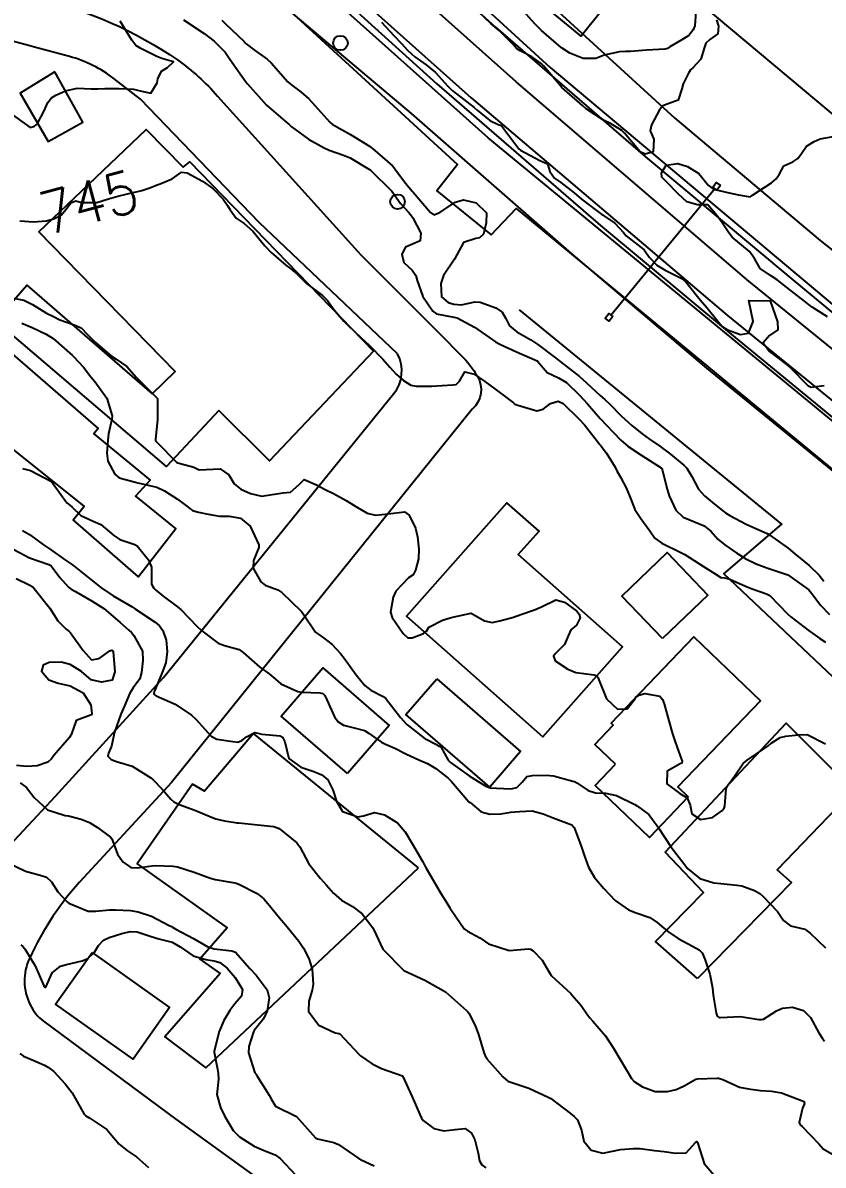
# Model space of a CAD drawing. Header units: metres. Extents: x 307586 to 320046, y 7427249 to 7434250.
# Drawn here: x 317118.5 to 317194.5, y 7432184 to 7432292.5 of the extents above; entities that cross this region are included whole.
import ezdxf
from ezdxf.enums import TextEntityAlignment as Align

# ---------------------------------------------------------------- set-up
doc = ezdxf.new("R2010")
doc.units = ezdxf.units.M
doc.header["$MEASUREMENT"] = 0
doc.linetypes.add('CONTINUO', pattern=[0])
for name, color, linetype in [('Cotas', 45, 'Continuous'), ('Curvas de Nivel 1m', 11, 'Continuous'), ('Curvas de Nivel 5m', 15, 'Continuous'), ('Divisa', 42, 'FENCELINE2'), ('Edificações', 30, 'Continuous'), ('Estações', 252, 'Continuous'), ('Linha Férrea', 20, 'Continuous'), ('PLATAFORMA', 45, 'Continuous'), ('Portico', 45, 'Continuous'), ('Postes', 20, 'Continuous'), ('Vias Primárias', 230, 'Continuous'), ('Vias Secundárias', 230, 'Continuous')]:
    doc.layers.add(name, color=color, linetype=linetype)
doc.styles.add('Style-STANDARD', font='STANDARD.shx')
doc.linetypes.add('FENCELINE2', pattern='A,0.25,-0.1,[132,ltypeshp.shx,S=0.1,R=0,X=-0.1,Y=0],-0.1,1', length=1.45)

msp = doc.modelspace()

# ---------------------------------------------------------------- linework, layer by layer
at = {"layer": 'Curvas de Nivel 1m', "flags": 128}
for points, elevation in [([(317184.32, 7432292.78), (317184.53, 7432292.19), (317184.44, 7432291.46), (317183.7, 7432290.93), (317183.32, 7432290.58), (317183.18, 7432290.21), (317182.83, 7432289.06), (317182.08, 7432288.22), (317181.86, 7432288.03), (317181.67, 7432287.72), (317181.16, 7432286.72), (317181.04, 7432286.23), (317180.69, 7432285.17), (317179.63, 7432284.77), (317179.24, 7432284.63), (317178.92, 7432284.25), (317178.15, 7432282.81), (317178.03, 7432282.26), (317178.39, 7432281.46), (317178.32, 7432280.26), (317177.57, 7432280.02), (317177.07, 7432280.27), (317175.6, 7432282.03), (317175.35, 7432282.29), (317174.26, 7432282.96), (317173.61, 7432283.27), (317171.97, 7432284.34), (317171.63, 7432284.62), (317169.64, 7432286.36), (317167.95, 7432288.39), (317167.82, 7432288.53), (317167.68, 7432288.65), (317166.8, 7432289.28), (317165.69, 7432289.84), (317165.34, 7432290.07), (317165.07, 7432290.42), (317163.71, 7432291.78), (317162.92, 7432292.45), (317161.73, 7432293.54)], 742), ([(317182.36, 7432293.59), (317182.27, 7432292.21), (317182.1, 7432291.83), (317181.71, 7432291.31), (317181.04, 7432290.89), (317179.9, 7432290.24), (317179.79, 7432290.15), (317179.69, 7432290.07), (317179.44, 7432290), (317177.69, 7432289.9), (317176.17, 7432289.8), (317175.69, 7432289.77), (317175.13, 7432289.74), (317173.68, 7432289.43), (317172.88, 7432289.12), (317171.68, 7432289.11), (317170.39, 7432289.64), (317169.69, 7432290.09), (317169.54, 7432290.21), (317169.37, 7432290.36), (317167.71, 7432291.79), (317167.09, 7432292.4), (317165.74, 7432293.91)], 743), ([(317117.6, 7432283.7), (317118.6, 7432282.97), (317119.19, 7432282.57), (317119.59, 7432282.69), (317119.74, 7432282.81), (317119.87, 7432282.96), (317120.47, 7432284.1), (317120.86, 7432284.95), (317121.19, 7432285.38), (317121.63, 7432285.63), (317122.53, 7432286.04), (317123.64, 7432286.29), (317124.98, 7432286.25), (317125.64, 7432286.24), (317126.26, 7432286.26), (317127.64, 7432286.28), (317129, 7432286.21), (317129.63, 7432286.04), (317130.64, 7432285.82), (317131.23, 7432286.82), (317131.29, 7432287.18), (317131.66, 7432287.93), (317132.2, 7432288.28), (317132.78, 7432288.81), (317131.68, 7432289.11), (317131.19, 7432289.31), (317129.69, 7432290.08), (317129.21, 7432290.37), (317128.82, 7432290.85), (317127.72, 7432292.68)], 744), ([(317133.72, 7432292.8), (317135.7, 7432291.49), (317136.65, 7432290.76), (317137.68, 7432289.71), (317138.08, 7432289.14), (317138.36, 7432288.74), (317139.65, 7432286.92), (317139.8, 7432286.72), (317141.62, 7432284.7), (317143.61, 7432282.99), (317143.77, 7432282.84), (317143.94, 7432282.67), (317145.59, 7432281.47), (317147.09, 7432280.63), (317147.57, 7432280.42), (317148.91, 7432279.95), (317149.56, 7432279.68), (317151.4, 7432278.58), (317151.55, 7432278.45), (317153.49, 7432276.56), (317153.52, 7432276.52), (317154.33, 7432275.36), (317155.09, 7432274.54), (317155.28, 7432274.32), (317155.5, 7432274), (317156.25, 7432272.52), (317156.19, 7432271.8), (317155.47, 7432271.48), (317154.81, 7432271.2), (317154.46, 7432270.54), (317154.66, 7432269.76), (317155.44, 7432269.03), (317155.79, 7432268.53), (317155.9, 7432268.05), (317156.46, 7432266.52), (317157.39, 7432265.12), (317157.76, 7432264.88), (317159.38, 7432264.56), (317159.71, 7432264.48), (317161.37, 7432263.62), (317163.02, 7432262.44), (317163.36, 7432262.21), (317163.82, 7432261.97), (317165.35, 7432261.27), (317167.3, 7432260.42), (317167.33, 7432260.41), (317167.35, 7432260.39), (317168.24, 7432259.29), (317169.32, 7432258.8), (317170.09, 7432258.35), (317171.3, 7432257.18), (317172.08, 7432256.33), (317173.27, 7432254.94), (317173.87, 7432254.31), (317174.56, 7432253.6), (317175.25, 7432252.87), (317175.94, 7432252.28), (317177.23, 7432251.42), (317179.09, 7432250.24), (317179.15, 7432250.18), (317179.21, 7432249.97), (317179.63, 7432248.24), (317179.84, 7432247.58), (317180.48, 7432246.23), (317181.16, 7432245.57), (317182.25, 7432245.12), (317183.15, 7432244.75), (317183.81, 7432244.19), (317184.45, 7432243.49), (317185.13, 7432242.94), (317186.26, 7432242.16), (317187.11, 7432241.62), (317188.1, 7432241.14), (317189.1, 7432240.76), (317191.09, 7432240.1), (317193.08, 7432238.68), (317193.36, 7432238.36), (317193.56, 7432238.07), (317194.2, 7432237.2), (317195.06, 7432236.31)], 744), ([(317137.38, 7432292.75), (317137.72, 7432292.41), (317139.48, 7432290.72), (317139.58, 7432290.61), (317139.69, 7432290.51), (317140.47, 7432289.92), (317141.68, 7432289.06), (317142.07, 7432288.7), (317143.65, 7432286.89), (317143.88, 7432286.68), (317144.9, 7432285.93), (317145.63, 7432285.29), (317146.23, 7432284.64), (317147.61, 7432283.09), (317147.85, 7432282.87), (317148.28, 7432282.62), (317149.59, 7432281.91), (317151.38, 7432280.78), (317151.57, 7432280.65), (317151.67, 7432280.58), (317153.56, 7432278.92), (317153.74, 7432278.74), (317153.87, 7432278.56), (317154.83, 7432277.24), (317155.44, 7432276.53), (317155.48, 7432276.49), (317155.52, 7432276.44), (317157.17, 7432274.51), (317157.5, 7432274.29), (317158.05, 7432274.5), (317159.51, 7432275.48), (317160.3, 7432275.69), (317161.51, 7432275.43), (317162.48, 7432274.45), (317162.45, 7432273.5), (317162.2, 7432272.45), (317161.83, 7432272.1), (317161.48, 7432272.03), (317160.31, 7432271.64), (317159.68, 7432270.48), (317159.45, 7432270.05), (317158.41, 7432268.5), (317158.17, 7432267.75), (317158.22, 7432266.5), (317158.86, 7432265.95), (317159.4, 7432265.79), (317160.13, 7432265.73), (317161.4, 7432266), (317161.88, 7432265.98), (317163.39, 7432265.43), (317163.98, 7432265.03), (317164.34, 7432264.43), (317164.68, 7432263.73), (317165.37, 7432263.16), (317166.69, 7432262.4), (317167.36, 7432261.95), (317168.92, 7432260.79), (317169.33, 7432260.46), (317169.48, 7432260.36), (317171.32, 7432258.93), (317171.99, 7432258.33), (317173.3, 7432257.12), (317173.74, 7432256.75), (317174.19, 7432256.31), (317175.28, 7432255.2), (317176.29, 7432254.28), (317177.26, 7432253.49), (317177.96, 7432252.97), (317179.05, 7432252.24), (317179.24, 7432252.1), (317179.8, 7432251.67), (317181.22, 7432250.51), (317181.5, 7432250.22), (317181.99, 7432249.43), (317182.62, 7432248.21), (317183.19, 7432247.6), (317183.95, 7432246.96), (317184.92, 7432246.17), (317185.17, 7432245.99), (317185.6, 7432245.73), (317187.15, 7432244.91), (317188.92, 7432244.12), (317189.07, 7432244.05), (317189.14, 7432244.01), (317189.4, 7432243.86), (317191.13, 7432242.61), (317191.77, 7432242.09), (317193.11, 7432240.99), (317194.06, 7432240.07), (317194.53, 7432239.5)], 743), ([(317152.52, 7432292.57), (317153.7, 7432291.3), (317154.43, 7432290.55), (317155.02, 7432289.87), (317155.68, 7432289.28), (317156.77, 7432288.52), (317157.66, 7432287.79), (317158.84, 7432286.49), (317159.23, 7432286.08), (317159.64, 7432285.78), (317161.34, 7432284.46), (317161.62, 7432284.22), (317162.81, 7432283.24), (317163.61, 7432282.85), (317163.92, 7432282.75), (317164.14, 7432282.43), (317165.57, 7432280.54), (317165.72, 7432280.41), (317167.56, 7432279.44), (317168.29, 7432279.11), (317168.5, 7432278.38), (317168.95, 7432277.77), (317169.54, 7432277.35), (317170.82, 7432276.35), (317171.52, 7432275.77), (317173.43, 7432274.32), (317173.5, 7432274.27), (317174.68, 7432273.49), (317175.49, 7432272.59), (317175.76, 7432272.29), (317177.46, 7432270.94), (317177.94, 7432270.26), (317178.67, 7432269.48), (317179.44, 7432269.01), (317181.05, 7432268.22), (317181.43, 7432267.91), (317182.79, 7432266.21), (317183.4, 7432265.49), (317184.45, 7432264.18), (317184.88, 7432263.68), (317185.37, 7432263.36), (317186.61, 7432262.91), (317187.37, 7432263.05), (317187.8, 7432264.14), (317187.41, 7432266.15), (317189.41, 7432266.12), (317190.12, 7432264.11), (317190.14, 7432263.35), (317189.37, 7432262.83), (317188.76, 7432262.13), (317189.35, 7432261.31), (317190.95, 7432260.1), (317191.33, 7432259.77), (317193.01, 7432258.08), (317193.31, 7432257.92), (317194.56, 7432258.06)], 742), ([(317194.86, 7432264.59), (317193.4, 7432265.52), (317192.68, 7432266.09), (317191.42, 7432267.07), (317190.09, 7432268.11), (317189.44, 7432268.52), (317188.48, 7432269.17), (317187.92, 7432270.14), (317187.46, 7432270.8), (317185.82, 7432272.17), (317185.49, 7432272.57), (317184.85, 7432273.53), (317184.38, 7432274.19), (317183.52, 7432275.21), (317182.51, 7432275.22), (317181.52, 7432275.51), (317180.71, 7432276.23), (317179.55, 7432277.45), (317179.15, 7432277.85), (317179.12, 7432278.25), (317179.56, 7432278.98), (317180.65, 7432279.15), (317181.56, 7432278.87), (317182.66, 7432278.21), (317183.54, 7432277.1), (317184.05, 7432276.7), (317185.53, 7432276.35), (317186.41, 7432276.16), (317187.53, 7432276), (317187.63, 7432276.05), (317187.74, 7432276.15), (317189.54, 7432277.3), (317189.98, 7432277.68), (317190.26, 7432278.11), (317190.73, 7432278.93), (317191.56, 7432279.3), (317192.05, 7432279.61), (317192.4, 7432280.09), (317192.88, 7432280.79), (317193.59, 7432281.25), (317194.18, 7432281.48), (317195.6, 7432281.74)], 742), ([(317117.4, 7432266.4), (317118.58, 7432266.16), (317119.39, 7432265.76), (317120.72, 7432264.95), (317121.38, 7432264.61), (317121.99, 7432264.32), (317123.37, 7432263.84), (317124.02, 7432263.56), (317124.63, 7432262.9), (317125.35, 7432262.17), (317126.91, 7432260.87), (317127.33, 7432260.57), (317128.34, 7432259.88), (317129.27, 7432258.84), (317129.31, 7432258.79), (317131.28, 7432256.82), (317131.26, 7432254.82), (317131.08, 7432252.98), (317131.09, 7432252.82), (317131.24, 7432252.65), (317133.08, 7432250.8), (317133.21, 7432250.73), (317134.73, 7432250.3), (317135.21, 7432250.07), (317135.88, 7432250.09), (317137.21, 7432250.14), (317138.03, 7432249.57), (317138.53, 7432248.73), (317139.19, 7432248.23), (317140.08, 7432247.81), (317141.18, 7432247.57), (317142.16, 7432247.71), (317143.18, 7432247.87), (317143.9, 7432247.95), (317144.72, 7432248.66), (317145.2, 7432249.15), (317146.37, 7432248.64), (317147.19, 7432248.19), (317147.98, 7432247.81), (317149.17, 7432247.16), (317150.09, 7432246.59), (317151.16, 7432245.94), (317151.96, 7432245.76), (317153.16, 7432245.89), (317154.71, 7432246.08), (317155.16, 7432245.77), (317155.75, 7432244.52), (317155.96, 7432243.7), (317156.08, 7432242.52), (317156.03, 7432241.6), (317155.75, 7432240.52), (317155.52, 7432240.09), (317155.09, 7432239.82), (317153.89, 7432238.55), (317153.64, 7432237.98), (317153.39, 7432236.55), (317153.53, 7432236.05), (317154.59, 7432234.53), (317155.02, 7432234.12), (317155.45, 7432234.1), (317156.53, 7432234.51), (317156.79, 7432234.75), (317157.03, 7432235.13), (317158.31, 7432235.77), (317159.04, 7432236.01), (317159.42, 7432236.1), (317161.04, 7432236.46), (317162.3, 7432235.71), (317163.03, 7432235.57), (317163.75, 7432235.71), (317165.05, 7432236.07), (317165.3, 7432236.15), (317165.95, 7432236.4), (317166.78, 7432236.67), (317167.06, 7432236.76), (317167.73, 7432237.05), (317169.07, 7432237.71), (317169.91, 7432237.51), (317171.06, 7432236.65), (317171.29, 7432236.34), (317171.38, 7432236), (317171.04, 7432235.3), (317170.5, 7432234.88), (317170.29, 7432234.35), (317169.9, 7432233.46), (317169.01, 7432232.6), (317168.86, 7432232.36), (317169, 7432231.91), (317170.21, 7432231.12), (317170.98, 7432230.83), (317172.71, 7432230.58), (317172.98, 7432230.51), (317173.11, 7432230.31), (317173.17, 7432230.11), (317173.9, 7432228.3), (317174.94, 7432227.33), (317175.84, 7432227.38), (317176.57, 7432228.27), (317176.71, 7432228.51), (317176.96, 7432228.66), (317177.53, 7432228.83), (317178.96, 7432228.57), (317179.21, 7432228.24), (317179.35, 7432227.83), (317179.79, 7432226.23), (317180.15, 7432224.99), (317180.4, 7432224.22), (317180.89, 7432222.91), (317181.08, 7432222.41), (317181.05, 7432222.22), (317180.94, 7432222.16), (317180.88, 7432222.15), (317179.66, 7432221.44), (317179.62, 7432220.23), (317180.84, 7432219.34), (317181.55, 7432218.92), (317181.83, 7432218.21), (317182, 7432217.38), (317182.82, 7432216.85), (317183.94, 7432217.06), (317184.83, 7432217.68), (317185.07, 7432217.93), (317185.11, 7432218.17), (317185.24, 7432219.78), (317185.42, 7432220.16), (317186.04, 7432220.98), (317186.82, 7432222.15), (317186.85, 7432222.18), (317186.88, 7432222.21), (317187.24, 7432222.5), (317188.9, 7432223.62), (317189.19, 7432223.83), (317189.52, 7432224.11), (317190.37, 7432224.65), (317190.91, 7432224.77), (317192.09, 7432224.91), (317192.92, 7432224.93), (317194.67, 7432224.05)], 746), ([(317118.39, 7432263.99), (317119.37, 7432263.57), (317120.7, 7432262.95), (317121.36, 7432262.52), (317123.21, 7432260.92), (317123.33, 7432260.8), (317124.23, 7432259.82), (317124.95, 7432258.9), (317125.31, 7432258.44), (317126.45, 7432256.88), (317126.95, 7432255.19), (317126.93, 7432254.87), (317126.63, 7432253.49), (317126.54, 7432252.88), (317126.45, 7432251.65), (317126.56, 7432250.88), (317127.2, 7432249.65), (317127.64, 7432249.31), (317129.19, 7432248.88), (317129.4, 7432248.84), (317131.19, 7432248.4), (317131.92, 7432248.07), (317133.17, 7432247.27), (317133.8, 7432246.79), (317134.59, 7432246.21), (317135.16, 7432246.03), (317136.06, 7432245.85), (317137.15, 7432245.67), (317138.07, 7432245.65), (317139.15, 7432245.46), (317140.07, 7432244.71), (317140.9, 7432242.93), (317140.9, 7432242.7), (317140.37, 7432241.44), (317140.34, 7432240.71), (317141.08, 7432239.42), (317141.5, 7432239.12), (317142.68, 7432238.68), (317143.07, 7432238.4), (317144.91, 7432236.65), (317145.04, 7432236.48), (317146.27, 7432234.64), (317147.02, 7432234.1), (317147.86, 7432233.46), (317148.65, 7432232.61), (317149, 7432232.17), (317150.13, 7432230.59), (317150.96, 7432229.58), (317151.52, 7432229.14), (317152.7, 7432228.55), (317152.95, 7432228.36), (317154.33, 7432226.54), (317154.92, 7432225.87), (317156.68, 7432224.51), (317156.9, 7432224.41), (317158.15, 7432223.75), (317158.86, 7432222.48), (317158.88, 7432222.45), (317159.09, 7432222.27), (317160.86, 7432221.01), (317161.7, 7432220.45), (317162.43, 7432220.02), (317162.85, 7432219.85), (317163.44, 7432219.83), (317164.85, 7432219.77), (317165.37, 7432219.88), (317165.87, 7432220.4), (317166.32, 7432220.93), (317166.86, 7432221.04), (317168.17, 7432221.07), (317168.86, 7432220.99), (317170.69, 7432220.51), (317170.85, 7432220.46), (317171.07, 7432220.34), (317172.15, 7432219.62), (317172.84, 7432219.39), (317173.79, 7432219.35), (317174.84, 7432219.13), (317176.59, 7432218.27), (317176.83, 7432218.13), (317177.9, 7432217.33), (317178.7, 7432216.24), (317178.81, 7432216.05), (317180.01, 7432214.23), (317180.77, 7432213.25), (317181.24, 7432212.68), (317181.59, 7432212.21), (317182.75, 7432211.24), (317184.07, 7432210.85), (317184.74, 7432210.78), (317186.26, 7432210.63), (317186.74, 7432210.55), (317187.95, 7432210.13), (317188.44, 7432209.84), (317188.73, 7432209.58), (317190.12, 7432208.11), (317190.7, 7432207.26), (317191.36, 7432206.75), (317192.7, 7432206.44), (317193.22, 7432206.06), (317194.67, 7432204.66)], 747), ([(317118.44, 7432250.2), (317119.2, 7432250), (317121.19, 7432248.94), (317122.67, 7432246.92), (317122.95, 7432246.72), (317123.16, 7432246.53), (317123.98, 7432245.73), (317125.15, 7432245.19), (317125.88, 7432244.88), (317127.13, 7432243.82), (317127.7, 7432243.44), (317129.12, 7432242.97), (317129.34, 7432242.84), (317130.41, 7432241.52), (317130.7, 7432240.82), (317130.7, 7432239.2), (317130.92, 7432238.82), (317131.07, 7432238.66), (317131.8, 7432238.07), (317133.05, 7432237.16), (317133.48, 7432236.79), (317135.03, 7432235.18), (317135.46, 7432234.77), (317137.01, 7432233.61), (317137.64, 7432233.37), (317139.01, 7432233.01), (317139.41, 7432232.72), (317140.98, 7432231.33), (317141.85, 7432230.69), (317142.46, 7432230.17), (317142.96, 7432229.73), (317144.6, 7432229.01), (317144.96, 7432228.95), (317146.69, 7432228.9), (317146.95, 7432228.83), (317147.06, 7432228.73), (317147.14, 7432228.63), (317147.34, 7432228.23), (317148.08, 7432226.61), (317148.43, 7432226.12), (317148.92, 7432225.82), (317149.94, 7432225.57), (317150.91, 7432225.31), (317151.37, 7432225.03), (317152.03, 7432224.56), (317152.54, 7432224.2), (317152.9, 7432224.01), (317153.8, 7432223.64), (317154.89, 7432223.05), (317156.06, 7432222.52), (317156.88, 7432222.18), (317157.67, 7432221.7), (317158.86, 7432220.79), (317159.18, 7432220.48), (317160.83, 7432218.55), (317160.88, 7432218.5), (317160.93, 7432218.46), (317161.98, 7432217.59), (317162.82, 7432217.35), (317163.84, 7432217.41), (317164.82, 7432217.55), (317165.62, 7432217.61), (317166.83, 7432217.69), (317167.86, 7432217.41), (317168.82, 7432217.02), (317170.6, 7432216.34), (317170.81, 7432216.1), (317171.47, 7432214.33), (317171.81, 7432213.36), (317172.17, 7432212.32), (317172.75, 7432211.34), (317173.63, 7432210.3), (317174.72, 7432209.17), (317175.98, 7432208.28), (317176.71, 7432207.99), (317178.01, 7432207.55), (317178.7, 7432207.09), (317179.7, 7432206.23), (317180.68, 7432205.57), (317182.06, 7432204.82), (317182.67, 7432204.48), (317182.96, 7432204.19), (317183.23, 7432203.61), (317183.71, 7432202.18), (317183.94, 7432200.86), (317184, 7432200.18), (317184.29, 7432198.48), (317184.38, 7432198.17), (317184.59, 7432198.06), (317184.71, 7432198.05), (317186.59, 7432198.15), (317188.35, 7432197.88), (317188.59, 7432197.87), (317188.8, 7432197.91), (317189.14, 7432198.11), (317190.01, 7432198.7), (317190.6, 7432198.94), (317191.55, 7432199.03), (317192.6, 7432198.71), (317193.26, 7432198.06), (317194.04, 7432196.59), (317194.38, 7432196.05), (317194.57, 7432195.82)], 748), ([(317118.46, 7432244.3), (317119.13, 7432243.93), (317120.43, 7432242.95), (317121.12, 7432242.49), (317122.54, 7432241.48), (317123.1, 7432241.09), (317123.35, 7432240.91), (317125.08, 7432239.51), (317125.88, 7432238.88), (317127.06, 7432238.1), (317128.85, 7432237.04), (317129.04, 7432236.93), (317129.19, 7432236.84), (317131.03, 7432235.59), (317131.45, 7432235.24), (317131.77, 7432234.81), (317132.09, 7432233.88), (317132.19, 7432232.8), (317132.06, 7432231.73), (317131.7, 7432230.81), (317130.95, 7432228.99), (317130.92, 7432228.85), (317130.92, 7432228.82), (317130.95, 7432228.73), (317131.15, 7432228.61), (317132.94, 7432227.82), (317134.5, 7432226.77), (317134.92, 7432226.37), (317136.37, 7432224.76), (317136.9, 7432224.48), (317138.42, 7432224.25), (317138.9, 7432224.21), (317139.26, 7432224.36), (317139.71, 7432224.71), (317140.49, 7432225.12), (317140.91, 7432225.01), (317141.16, 7432224.95), (317142.9, 7432224.8), (317143.14, 7432224.67), (317143.34, 7432224.22), (317143.72, 7432222.66), (317144.87, 7432221.82), (317146.09, 7432221.42), (317146.86, 7432221.09), (317147.42, 7432220.62), (317147.9, 7432219.67), (317148.25, 7432218.61), (317148.82, 7432217.63), (317150.29, 7432217.1), (317150.81, 7432217.22), (317151.86, 7432217.52), (317152.81, 7432217.31), (317154.05, 7432216.54), (317154.79, 7432215.68), (317155.48, 7432214.52), (317156.45, 7432212.83), (317156.62, 7432212.51), (317156.76, 7432212.25), (317157.78, 7432210.49), (317158.12, 7432209.88), (317158.72, 7432208.95), (317159.03, 7432208.48), (317159.6, 7432207.57), (317160.39, 7432206.46), (317160.68, 7432206.24), (317161.86, 7432205.62), (317162.67, 7432205.04), (317164.66, 7432204.41), (317166.49, 7432204.57), (317166.67, 7432204.54), (317166.92, 7432204.39), (317167.79, 7432203.51), (317168.43, 7432202.36), (317168.64, 7432202.04), (317170.49, 7432200.34), (317170.61, 7432200.22), (317171.47, 7432199.2), (317172.07, 7432198.32), (317172.29, 7432198.02), (317172.59, 7432197.71), (317173.8, 7432196.3), (317174.56, 7432195.15), (317175.07, 7432194.28), (317175.86, 7432192.95), (317176.26, 7432192.27), (317176.52, 7432191.97), (317177.31, 7432191.46), (317178.5, 7432191.04), (317179.69, 7432191.04), (317180.51, 7432191.22), (317181.21, 7432191.52), (317182.37, 7432192.19), (317182.52, 7432192.24), (317184.39, 7432192.31), (317184.52, 7432192.29), (317184.93, 7432192.17), (317186.51, 7432191.45), (317187.36, 7432191.29), (317188.51, 7432191.13), (317189.56, 7432191.06), (317190.51, 7432190.91), (317192.4, 7432190.17), (317192.49, 7432190.13), (317192.62, 7432190.07), (317192.68, 7432189.88), (317192.49, 7432189.46), (317192.17, 7432188.07), (317192.27, 7432187.87), (317192.47, 7432187.71), (317194.04, 7432186.05), (317194.45, 7432185.57), (317195.51, 7432184.97)], 749), ([(317117.85, 7432239.75), (317119.07, 7432239.14), (317119.42, 7432238.96), (317121.04, 7432236.94), (317121.82, 7432235.72), (317122.61, 7432234.92), (317122.85, 7432234.74), (317123.02, 7432234.57), (317124.22, 7432232.9), (317124.99, 7432232.02), (317125.73, 7432232.14), (317126.74, 7432232.87), (317126.93, 7432232.94), (317127, 7432232.91), (317127.02, 7432232.89), (317127.04, 7432232.87), (317127.05, 7432232.82), (317127.21, 7432230.87), (317126.97, 7432230.1), (317125.95, 7432229.89), (317124.97, 7432230.13), (317124.04, 7432230.9), (317122.98, 7432231.56), (317122.11, 7432231.8), (317120.99, 7432231.76), (317120.42, 7432231.51), (317120.27, 7432230.95), (317120.96, 7432230.12), (317121.84, 7432229.8), (317122.96, 7432229.56), (317124.22, 7432228.9), (317124.94, 7432227.73), (317125.02, 7432226.89), (317125, 7432226.81), (317124.92, 7432226.76), (317123.56, 7432226.26), (317123.07, 7432224.91), (317123.02, 7432224.79), (317122.9, 7432224.63), (317121.44, 7432222.93), (317121.2, 7432222.62), (317120.87, 7432222.3), (317119.85, 7432221.96), (317118.87, 7432221.9), (317117.87, 7432221.97)], 751), ([(317118.22, 7432220.35), (317118.84, 7432219.89), (317119.55, 7432218.95), (317120.82, 7432217.77), (317122.49, 7432217.23), (317122.81, 7432217.19), (317124.01, 7432216.9), (317124.8, 7432216.58), (317125.58, 7432216.1), (317126.79, 7432215.19), (317126.93, 7432215.01), (317126.99, 7432214.87), (317127.47, 7432213.56), (317127.99, 7432212.85), (317128.75, 7432212.29), (317129.33, 7432212.26), (317130.76, 7432212.46), (317131.09, 7432212.48), (317132.76, 7432212.44), (317133.17, 7432212.37), (317134.75, 7432211.85), (317136.19, 7432211.31), (317136.74, 7432211.15), (317138.61, 7432210.85), (317138.73, 7432210.82), (317139, 7432210.72), (317140.72, 7432209.83), (317141.35, 7432209.33), (317141.91, 7432208.68), (317142.7, 7432207.7), (317143.57, 7432206.66), (317144.67, 7432205.3), (317145.13, 7432204.65), (317145.64, 7432203.66), (317145.94, 7432202.64), (317146.03, 7432201.23), (317145.96, 7432200.64), (317145.63, 7432199.61), (317145.6, 7432198.64), (317146.57, 7432197.32), (317148.14, 7432196.61), (317148.49, 7432196.53), (317148.56, 7432196.49), (317150.38, 7432194.58), (317150.54, 7432194.43), (317151.63, 7432193.65), (317152.53, 7432193.21), (317154.52, 7432192.53), (317155.45, 7432190.52), (317156.16, 7432188.83), (317156.31, 7432188.51), (317156.47, 7432188.28), (317157.48, 7432187.51), (317158.46, 7432187.28), (317159.51, 7432187.42), (317160.46, 7432187.52), (317161.07, 7432187.06), (317161.39, 7432186.45), (317161.7, 7432185.18), (317161.84, 7432184.44), (317162.04, 7432184.06), (317162.42, 7432183.78)], 751), ([(317116.91, 7432212.84), (317118.75, 7432211.94), (317120.13, 7432211.56), (317120.74, 7432211.37), (317121.21, 7432210.93), (317121.8, 7432210), (317122.71, 7432209), (317122.85, 7432208.91), (317124.7, 7432208.16), (317125.42, 7432208.16), (317126.7, 7432208.27), (317127.27, 7432208.29), (317128.7, 7432208.23), (317129.43, 7432208.1), (317130.7, 7432207.67), (317132.38, 7432206.79), (317132.58, 7432206.69), (317132.68, 7432206.64), (317133.02, 7432206.45), (317134.67, 7432205.55), (317136.04, 7432204.76), (317136.66, 7432204.59), (317138.33, 7432204.4), (317138.66, 7432204.25), (317140.04, 7432202.71), (317140.63, 7432202.08), (317141.66, 7432200.68), (317141.85, 7432199.92), (317141.68, 7432198.68), (317141.34, 7432197.93), (317140.57, 7432196.98), (317140.44, 7432196.83), (317140.38, 7432196.7), (317139.95, 7432195.31), (317139.89, 7432194.71), (317140.52, 7432192.81), (317140.57, 7432192.74), (317140.6, 7432192.7), (317140.73, 7432192.49), (317141.88, 7432190.68), (317142.09, 7432190.28), (317142.48, 7432189.63), (317144.47, 7432188.65), (317146.27, 7432186.63), (317146.44, 7432186.54), (317148, 7432186.17), (317148.44, 7432185.99), (317150.28, 7432184.73), (317150.42, 7432184.63), (317150.46, 7432184.62), (317150.55, 7432184.58), (317151.82, 7432183.96)], 752), ([(317118.29, 7432204.97), (317118.49, 7432204.8), (317118.66, 7432204.58), (317119.64, 7432202.95), (317120.48, 7432201.07), (317120.57, 7432200.94), (317120.61, 7432200.92), (317120.65, 7432200.94), (317121.26, 7432202.3), (317122.07, 7432202.92), (317122.64, 7432203.08), (317124.11, 7432203.43), (317124.65, 7432203.65), (317125.28, 7432204.26), (317125.65, 7432204.88), (317126.15, 7432205.39), (317126.67, 7432205.65), (317127.87, 7432206.04), (317128.68, 7432206.22), (317129.33, 7432206.18), (317130.67, 7432205.75), (317131.4, 7432205.53), (317132.67, 7432205.21), (317133.42, 7432204.78), (317134.65, 7432203.92), (317135.84, 7432203.57), (317136.65, 7432203.43), (317137.18, 7432203.27), (317137.89, 7432202.73), (317138.63, 7432201.86), (317139.34, 7432200.71), (317139.24, 7432200.08), (317138.6, 7432199.34), (317138.12, 7432198.73), (317137.55, 7432197.77), (317137.11, 7432196.74), (317136.65, 7432194.86), (317136.66, 7432194.75), (317136.95, 7432193.16), (317137.02, 7432192.74), (317137.05, 7432192.21), (317136.91, 7432190.74), (317137.24, 7432189.5), (317137.64, 7432188.73), (317138.45, 7432187.34), (317139.05, 7432186.71), (317140.43, 7432185.83), (317141.22, 7432185.48), (317142.43, 7432185.01), (317142.91, 7432184.67), (317144.41, 7432183.07)], 753), ([(317118.21, 7432194.64), (317118.54, 7432194.37), (317119.52, 7432193.96), (317120.53, 7432193.53), (317120.91, 7432193.32), (317121.42, 7432192.93), (317122.51, 7432191.77), (317123.16, 7432190.9), (317124.06, 7432189.31), (317124.29, 7432188.89), (317124.47, 7432188.72), (317124.85, 7432188.5), (317126.45, 7432187.41), (317126.94, 7432186.86), (317127.62, 7432186.04), (317128.43, 7432185.38), (317129.27, 7432184.83), (317130.41, 7432183.81)], 754)]:
    msp.add_lwpolyline(points, dxfattribs=dict(at, elevation=elevation))
at = {"layer": 'Curvas de Nivel 5m', "flags": 128}
for points, elevation in [([(317118.2, 7432273.7), (317119.49, 7432273.6), (317120.74, 7432273.7), (317121.49, 7432273.94), (317122.14, 7432274.29), (317122.7, 7432274.93), (317123.04, 7432275.4), (317123.51, 7432275.6), (317124.04, 7432275.44), (317125.51, 7432275.44), (317126.61, 7432275.78), (317127.51, 7432276.04), (317129.09, 7432276.42), (317129.52, 7432276.53), (317129.77, 7432276.59), (317130.53, 7432276.83), (317131.23, 7432277.12), (317131.53, 7432277.21), (317132.67, 7432277.68), (317133.55, 7432278.32), (317134.07, 7432278.27), (317135.53, 7432277.46), (317136.53, 7432276.76), (317137.51, 7432275.75), (317137.92, 7432275.16), (317138.15, 7432274.74), (317138.73, 7432273.97), (317139.49, 7432273.44), (317140.31, 7432272.71), (317141.46, 7432271.32), (317142.04, 7432270.69), (317143.44, 7432269.49), (317143.92, 7432269.16), (317144.5, 7432268.66), (317145.42, 7432267.75), (317146.93, 7432266.63), (317147.4, 7432266.15), (317148.03, 7432265.26), (317148.58, 7432264.61), (317148.96, 7432264.19), (317149.37, 7432263.76), (317150.59, 7432262.59), (317151.35, 7432261.89), (317152.67, 7432260.57), (317153.33, 7432259.8), (317153.93, 7432259.16), (317154.63, 7432258.54), (317155.31, 7432258.11), (317155.81, 7432258.02), (317157.31, 7432258.01), (317157.78, 7432258.03), (317159.31, 7432258.13), (317159.62, 7432258.16), (317159.94, 7432258.47), (317160.43, 7432259.36), (317161.32, 7432259.16), (317162.33, 7432258.45), (317163.3, 7432257.74), (317165.05, 7432256.41), (317165.18, 7432256.31), (317165.28, 7432256.27), (317165.48, 7432256.21), (317167.28, 7432255.66), (317167.86, 7432255.81), (317168.58, 7432256.37), (317169.3, 7432256.58), (317169.76, 7432256.36), (317171.27, 7432254.91), (317171.79, 7432254.33), (317173.24, 7432252.48), (317173.32, 7432252.39), (317173.38, 7432252.32), (317173.89, 7432251.65), (317174.71, 7432250.3), (317174.87, 7432249.96), (317175.2, 7432249.37), (317175.78, 7432248.28), (317176.2, 7432247.27), (317176.58, 7432246.28), (317177.16, 7432245.44), (317177.99, 7432244.26), (317178.46, 7432243.57), (317179.13, 7432243.09), (317180.95, 7432242.22), (317181.12, 7432242.13), (317181.33, 7432242.01), (317183.1, 7432240.87), (317184.19, 7432240.18), (317184.75, 7432239.83), (317185.09, 7432239.79), (317185.58, 7432239.68), (317187.08, 7432239.01), (317187.7, 7432238.76), (317189.07, 7432238.29), (317189.39, 7432238.12), (317191.06, 7432236.4), (317191.38, 7432236.1), (317193.03, 7432234.85), (317194.13, 7432234.06), (317194.68, 7432233.71)], 745), ([(317117.56, 7432242.54), (317119.1, 7432241.71), (317120.95, 7432241.08), (317121.09, 7432241.02), (317121.18, 7432240.94), (317121.98, 7432239.83), (317122.83, 7432238.91), (317123.07, 7432238.73), (317123.47, 7432238.5), (317125.05, 7432237.6), (317126.17, 7432236.88), (317127.04, 7432236.17), (317127.72, 7432235.55), (317128.54, 7432234.85), (317128.79, 7432234.61), (317129.02, 7432234.34), (317129.84, 7432232.83), (317129.86, 7432231.96), (317129.74, 7432230.83), (317129.58, 7432230.22), (317128.96, 7432229.36), (317128.64, 7432228.84), (317128.13, 7432227.66), (317127.79, 7432226.86), (317127.19, 7432225.15), (317127.12, 7432224.87), (317126.89, 7432223.81), (317126.62, 7432223.14), (317126.55, 7432222.87), (317126.88, 7432222.56), (317127.36, 7432222.38), (317128.87, 7432221.92), (317130.63, 7432220.82), (317130.85, 7432220.61), (317131.73, 7432219.69), (317132.53, 7432218.79), (317132.83, 7432218.53), (317133.33, 7432218.28), (317134.82, 7432217.73), (317136.55, 7432217.01), (317136.81, 7432216.92), (317137.61, 7432216.74), (317138.65, 7432216.57), (317138.8, 7432216.55), (317138.99, 7432216.53), (317140.8, 7432216.35), (317142.31, 7432216.19), (317142.8, 7432215.99), (317144.5, 7432214.65), (317144.78, 7432214.27), (317145.64, 7432212.64), (317146.74, 7432211.24), (317147.3, 7432210.62), (317147.98, 7432209.86), (317148.72, 7432209.2), (317149.76, 7432208.59), (317150.7, 7432207.9), (317151.7, 7432206.56), (317152.02, 7432205.91), (317152.66, 7432204.55), (317154.64, 7432202.53), (317156.63, 7432201.6), (317158.61, 7432200.48), (317160.6, 7432198.71), (317160.72, 7432198.58), (317160.81, 7432198.46), (317161.42, 7432197.29), (317161.73, 7432196.44), (317162.25, 7432194.73), (317162.36, 7432194.43), (317162.42, 7432194.31), (317162.54, 7432194.14), (317164.05, 7432192.41), (317164.52, 7432192.01), (317165.09, 7432191.83), (317166.51, 7432191.35), (317168.35, 7432190.5), (317168.49, 7432190.43), (317168.6, 7432190.36), (317170.48, 7432188.93), (317170.81, 7432188.66), (317171.14, 7432188.33), (317171.51, 7432187.37), (317171.73, 7432186.32), (317172.44, 7432185.46), (317173.55, 7432185.18), (317174.44, 7432185.36), (317175.22, 7432185.51), (317176.44, 7432185.63), (317177.09, 7432185.61), (317178.44, 7432185.43), (317179.35, 7432185.32), (317180.44, 7432185.16), (317181.44, 7432185.2), (317182.32, 7432186.19), (317182.45, 7432186.28), (317182.53, 7432186.19), (317182.55, 7432186.09), (317183.16, 7432184.18), (317184.41, 7432182.71)], 750)]:
    msp.add_lwpolyline(points, dxfattribs=dict(at, elevation=elevation))
at = {"layer": 'Divisa'}
msp.add_lwpolyline([(317281.69, 7432149.79), (317248.95, 7432180.08), (317223.68, 7432203.64), (317185.01, 7432240.18), (317190.53, 7432244.9), (317165.62, 7432265.26)], dxfattribs=at)
at = {"layer": 'Edificações'}
for points in [[(317121.52, 7432287.85), (317118.22, 7432285.83), (317120.89, 7432281.25), (317124.18, 7432283.06)], [(317179.2, 7432234.05), (317175.34, 7432238.07), (317179.64, 7432242.2), (317183.5, 7432238.17)], [(317149.3, 7432221.21), (317143, 7432226.66), (317146.97, 7432231.25), (317153.27, 7432225.79)], [(317157.78, 7432230.2), (317165.73, 7432223.31), (317162.8, 7432219.93), (317154.85, 7432226.82)], [(317182.53, 7432201.75), (317178.54, 7432205.27), (317183.09, 7432209.91), (317179.47, 7432213.76), (317190.94, 7432226.02), (317197.34, 7432219.62), (317190.1, 7432212.09), (317191.45, 7432210.89)], [(317156.05, 7432212.28), (317140.37, 7432225.01), (317135.72, 7432219.54), (317134.59, 7432220.22), (317129.34, 7432212.65), (317137.89, 7432206.58), (317135.27, 7432203.58), (317137.22, 7432202.24), (317131.95, 7432196.21), (317135.85, 7432193.29)], [(317125.07, 7432204.22), (317132.42, 7432199.02), (317128.95, 7432194.11), (317121.59, 7432199.31)]]:
    msp.add_lwpolyline(points, close=True, dxfattribs=at)
for points in [[(317115.88, 7432264.21), (317118.86, 7432267.6), (317130.76, 7432257.28), (317132.95, 7432259.41), (317120.01, 7432272.67), (317130.19, 7432282.38), (317133.69, 7432278.79), (317134.32, 7432279.31), (317151.77, 7432261.34), (317141.9, 7432250.9), (317137.09, 7432255.7), (317132.13, 7432250.37), (317115.88, 7432264.21)], [(317115.07, 7432263.13), (317125.62, 7432254), (317125.22, 7432253.47), (317130.56, 7432249.08), (317129.19, 7432247.55), (317132.99, 7432244.47), (317129.46, 7432239.9), (317123.25, 7432245.32), (317124.3, 7432246.62), (317107.32, 7432260.2)], [(317165.51, 7432242.02), (317165.51, 7432242.02), (317167.48, 7432244.24), (317164.43, 7432246.93), (317162.47, 7432244.71), (317154.89, 7432236.15), (317167.83, 7432224.7), (317175.41, 7432233.26), (317165.51, 7432242.02)], [(317174.75, 7432222.12), (317172.79, 7432223.99), (317174.53, 7432225.82), (317174.53, 7432225.82), (317174.34, 7432226), (317182.17, 7432234.19), (317188.5, 7432228.13), (317180.67, 7432219.95), (317181.65, 7432219.01), (317177.97, 7432215.15), (317172.81, 7432220.09), (317174.75, 7432222.12)]]:
    msp.add_lwpolyline(points, dxfattribs=at)
at = {"layer": 'Estações'}
for points in [[(317168.53, 7432288.27), (317200.82, 7432261.18), (317204.75, 7432265.81), (317202.51, 7432267.77), (317204.61, 7432270.43), (317200.26, 7432273.52), (317200.82, 7432273.94), (317196.61, 7432277.45), (317199.28, 7432280.53), (317177.51, 7432298.8), (317171.47, 7432291.23), (317156.32, 7432303.71), (317159.12, 7432307.08), (317154.49, 7432311.29), (317151.97, 7432308.62), (317140.72, 7432319.16), (317142.69, 7432321.26), (317139.04, 7432324.49), (317134.69, 7432319.3)], [(317125.05, 7432310.91), (317159.73, 7432279.07), (317157.78, 7432276.56), (317162.93, 7432272.39), (317165.3, 7432274.89), (317198.77, 7432247.28), (317201.14, 7432249.93), (317162.66, 7432281.58), (317140.19, 7432301.68), (317128.07, 7432313.66)]]:
    msp.add_lwpolyline(points, close=True, dxfattribs=at)
at = {"layer": 'Linha Férrea'}
for points in [[(317434.16, 7432003.97), (317415.46, 7432029.48), (317398.83, 7432052.58), (317380.45, 7432077.53), (317368.27, 7432093.82), (317348.61, 7432118.88), (317334.6, 7432136.22), (317324.44, 7432147.55), (317311.85, 7432160.77), (317293.26, 7432178.89), (317280.01, 7432190.4), (317252.95, 7432214.03), (317225.79, 7432236.36), (317207.73, 7432251.45), (317187.24, 7432268.09), (317165.3, 7432286.89), (317141.48, 7432308.18), (317128.38, 7432321.81), (317118.12, 7432333.39), (317109.08, 7432343.67), (317093.92, 7432363.93), (317080.13, 7432382.99), (317066.96, 7432403.52)], [(317063.49, 7432401.93), (317076.07, 7432382.08), (317090.2, 7432361.16), (317099.36, 7432349.67), (317107.95, 7432338.54), (317124.28, 7432320.07), (317142.84, 7432301.66), (317161.03, 7432285.37), (317185.38, 7432264.72), (317208.03, 7432246.3)]]:
    msp.add_lwpolyline(points, dxfattribs=at)
at = {"layer": 'PLATAFORMA', "linetype": 'CONTINUO'}
for points in [[(317077.15, 7432398.7, 743.29), (317074.17, 7432397.19, 743.28), (317083.54, 7432382.8, 743.36), (317093.96, 7432367.81, 743.38), (317104.82, 7432353.48, 743.41), (317115.37, 7432340.54, 743.43), (317126.91, 7432327.53, 743.46), (317137.61, 7432316.4, 743.51), (317150.01, 7432304.22, 743.55), (317163.34, 7432292.09, 743.6), (317177.59, 7432279.78, 743.68), (317191.37, 7432268.26, 743.74), (317201.34, 7432260.01, 743.74), (317214.68, 7432249, 743.75), (317215.71, 7432250.26, 743.77), (317240.32, 7432229.66, 743.75)], [(317077.15, 7432398.7, 743.29), (317086.48, 7432384.74, 743.27), (317096.77, 7432369.94, 743.35), (317107.58, 7432355.7, 743.32), (317117.99, 7432342.92, 743.39), (317129.38, 7432330.04, 743.42), (317140.92, 7432318.13, 743.45), (317152.36, 7432306.9, 743.49), (317167.47, 7432295.28, 743.62), (317180.37, 7432283.44, 743.74), (317194.17, 7432271.83, 743.74), (317204.27, 7432263.87, 743.67), (317242.69, 7432232.56, 743.67), (317240.32, 7432229.66, 743.75)], [(317089.93, 7432359.93, 743.73), (317087.94, 7432358.44, 743.75), (317097.05, 7432344.38, 743.84), (317107.6, 7432330.74, 743.86), (317129.88, 7432306.99, 743.85), (317142.49, 7432294.75, 743.74), (317155.35, 7432283.9, 743.82), (317170.53, 7432270.6, 743.81), (317183.39, 7432259.73, 744.8), (317195.18, 7432250.1, 743.79), (317211.77, 7432236.54, 743.78), (317225.04, 7432225.68, 743.78), (317238.08, 7432215.07, 743.86), (317263, 7432193.95, 743.93), (317265.03, 7432196.28, 743.87)], [(317089.93, 7432359.93, 743.73), (317100.24, 7432346.75, 743.82), (317111.03, 7432333.74, 743.85), (317122.45, 7432320.96, 743.85), (317134.89, 7432308.14, 743.87), (317145.63, 7432297.72, 743.87), (317157.78, 7432286.71, 743.85), (317173.32, 7432273.27, 743.81), (317185.57, 7432263.07, 743.81), (317198.12, 7432252.76, 743.79), (317214.24, 7432239.5, 743.76), (317227.47, 7432228.54, 743.77), (317240.08, 7432217.99, 743.84), (317265.03, 7432196.28, 743.87)]]:
    msp.add_polyline3d(points, dxfattribs=at)
at = {"layer": 'Portico'}
for points in [[(317184.7, 7432277.05), (317184.36, 7432276.61), (317183.97, 7432276.91), (317184.31, 7432277.35)], [(317174.48, 7432264.62), (317174.14, 7432264.18), (317173.76, 7432264.47), (317174.1, 7432264.91)]]:
    msp.add_lwpolyline(points, close=True, dxfattribs=at)
msp.add_lwpolyline([(317174.29, 7432264.76), (317184.17, 7432276.76)], dxfattribs=at)
at = {"layer": 'Postes'}
for centre in [(317148.63, 7432290.59), (317154.05, 7432275.52)]:
    msp.add_circle(centre, 0.694, dxfattribs=at)
at = {"layer": 'Vias Primárias'}
for points in [[(317046.06, 7432345.14, 0.074136), (317043.08, 7432343.95), (317036.83, 7432336.77), (317024.26, 7432323.81), (317002.28, 7432302.85, 0.058368), (317000.32, 7432300.49, 0.228924), (316999.59, 7432294.72, 0.118803), (317001.39, 7432291.87), (317023.98, 7432274.76), (317047.2, 7432256.66), (317046.57, 7432255.57), (317054.62, 7432249.25), (317072.84, 7432235.07), (317092.04, 7432220.09), (317104.74, 7432210.45, 0.181449), (317110.61, 7432208.69, 0.135604), (317112.51, 7432209.36), (317121.59, 7432219.06), (317131.83, 7432230.35), (317153.68, 7432257.27, 0.300951), (317154.05, 7432261.06), (317154.05, 7432261.06)], [(317046.06, 7432345.14, 0.074136), (317043.08, 7432343.95), (317036.83, 7432336.77), (317024.26, 7432323.81), (317002.28, 7432302.85, 0.058368), (317000.32, 7432300.49, 0.228924), (316999.59, 7432294.72, 0.118803), (317001.39, 7432291.87), (317023.98, 7432274.76), (317047.2, 7432256.66), (317046.57, 7432255.57), (317054.62, 7432249.25), (317072.84, 7432235.07), (317092.04, 7432220.09), (317104.74, 7432210.45, 0.181449), (317110.61, 7432208.69, 0.135604), (317112.51, 7432209.36), (317121.59, 7432219.06), (317131.83, 7432230.35), (317153.68, 7432257.27, 0.300951), (317154.05, 7432261.06), (317154.05, 7432261.06)], [(317158.12, 7432262.92), (317160.07, 7432260.96, -0.062806), (317161.63, 7432258.95, -0.35602), (317161.15, 7432255.81), (317132.6, 7432220.36), (317124.24, 7432211.32, 0.078421), (317119.11, 7432203.67, 0.227488), (317119.17, 7432199.27, 0.109923), (317120.44, 7432197.7), (317133, 7432188.4), (317154.37, 7432172.94), (317235.78, 7432124.15)], [(317158.12, 7432262.92), (317160.07, 7432260.96, -0.062806), (317161.63, 7432258.95, -0.35602), (317161.15, 7432255.81), (317132.6, 7432220.36), (317124.24, 7432211.32, 0.078421), (317119.11, 7432203.67, 0.227488), (317119.17, 7432199.27, 0.109923), (317120.44, 7432197.7), (317133, 7432188.4), (317154.37, 7432172.94), (317235.78, 7432124.15)]]:
    msp.add_lwpolyline(points, format="xyb", dxfattribs=at)
at = {"layer": 'Vias Secundárias'}
for points in [[(317042.36, 7432350.98, -0.082286), (317051.4, 7432349.35, -0.028043), (317058.87, 7432346.2, -0.076752), (317070.84, 7432337.87, -0.007335), (317083.11, 7432325.83, -0.009934), (317098.91, 7432309.22, -0.014478), (317104.72, 7432302.47, 0.121377), (317108.58, 7432299.56, -0.019114), (317114.3, 7432296.85, 0.065333), (317119.93, 7432294.78, -0.096921), (317133.16, 7432288.98, -0.063791), (317136.96, 7432285.54), (317150.57, 7432270.49), (317158.12, 7432262.92)], [(317042.36, 7432350.98, -0.082286), (317051.4, 7432349.35, -0.028043), (317058.87, 7432346.2, -0.076752), (317070.84, 7432337.87, -0.007335), (317083.11, 7432325.83, -0.009934), (317098.91, 7432309.22, -0.014478), (317104.72, 7432302.47, 0.121377), (317108.58, 7432299.56, -0.019114), (317114.3, 7432296.85, 0.065333), (317119.93, 7432294.78, -0.096921), (317133.16, 7432288.98, -0.063791), (317136.96, 7432285.54), (317150.57, 7432270.49), (317158.12, 7432262.92)], [(317154.05, 7432261.06), (317140.93, 7432273.56), (317129.64, 7432285.25), (317127.15, 7432287.19, 0.101306), (317122.9, 7432289.31, -0.002747), (317115.37, 7432291.35, -0.090979), (317103.8, 7432296.96, -0.061447), (317096.73, 7432303.62, 0.018804), (317089.38, 7432311.84, 0.002432), (317077.93, 7432323.59, 0.006888), (317067.23, 7432334.17, 0.026571), (317058.59, 7432341.64, 0.120923), (317050.48, 7432345.26, 0.102882), (317046.06, 7432345.14, 0.083872)], [(317154.05, 7432261.06), (317140.93, 7432273.56), (317129.64, 7432285.25), (317127.15, 7432287.19, 0.101306), (317122.9, 7432289.31, -0.002747), (317115.37, 7432291.35, -0.090979), (317103.8, 7432296.96, -0.061447), (317096.73, 7432303.62, 0.018804), (317089.38, 7432311.84, 0.002432), (317077.93, 7432323.59, 0.006888), (317067.23, 7432334.17, 0.026571), (317058.59, 7432341.64, 0.120923), (317050.48, 7432345.26, 0.102882), (317046.06, 7432345.14, 0.083872)]]:
    msp.add_lwpolyline(points, format="xyb", dxfattribs=at)

# ---------------------------------------------------------------- texts
at = {"layer": 'Cotas', "style": 'Style-STANDARD'}
msp.add_text('745', height=4, rotation=15.1121, dxfattribs=at).set_placement((317124.76, 7432275.48, 745), align=Align.MIDDLE_CENTER)

doc.saveas('drawing.dxf')
